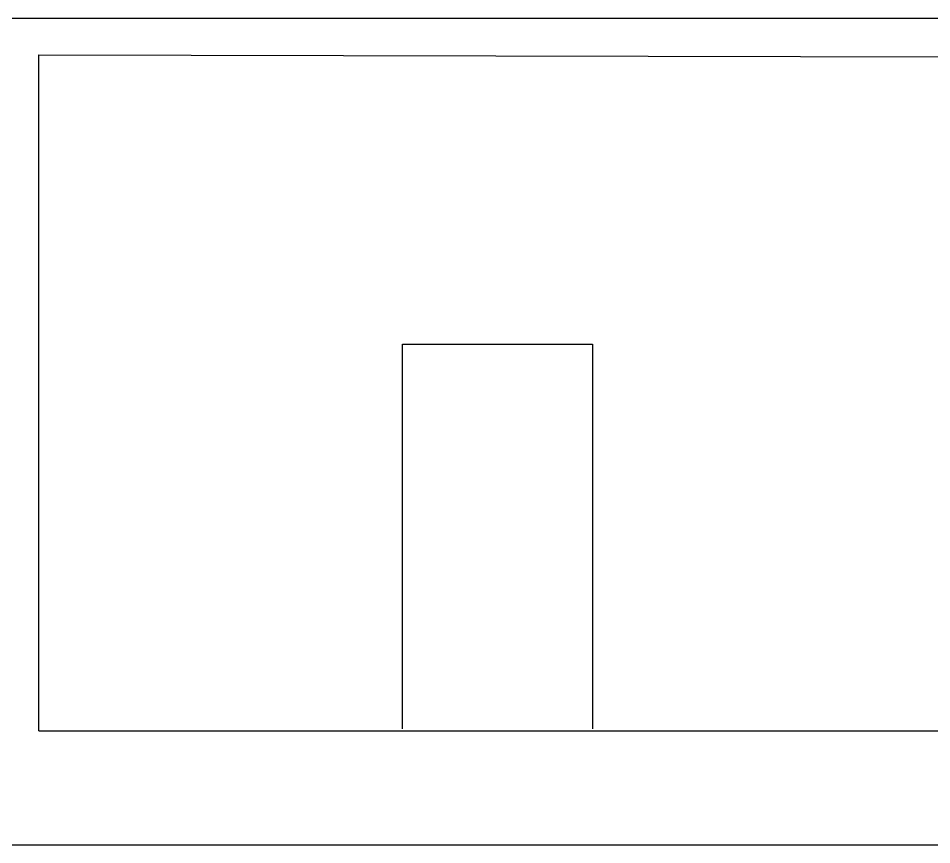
# Model space of a CAD drawing. Header units: millimetres. Extents: x -315744025 to 315695903, y -17416609 to 215511297.
# Drawn here: x 104016 to 108826, y 132949 to 137299 of the extents above; entities that cross this region are included whole.
import ezdxf

# ---------------------------------------------------------------- set-up
doc = ezdxf.new("R2010")
doc.units = ezdxf.units.MM

msp = doc.modelspace()

# ---------------------------------------------------------------- linework, layer by layer
for p, q in [((84123.9, 137299.2), (186123.9, 137299.2)), ((104123.9, 133549.2), (104123.9, 137106.8)), ((104123.9, 137106.8), (109123.9, 137096.2)), ((106040.5, 133559.1), (106040.5, 135583.1)), ((106040.5, 135583.1), (107040.5, 135583.1)), ((107040.5, 135583.1), (107040.5, 133559.1)), ((104123.9, 133549.2), (109123.9, 133549.2)), ((104123.9, 133549.2), (109123.9, 133549.2)), ((78299.7, 132949.2), (193508.9, 132949.2))]:
    msp.add_line(p, q)

doc.saveas('drawing.dxf')
